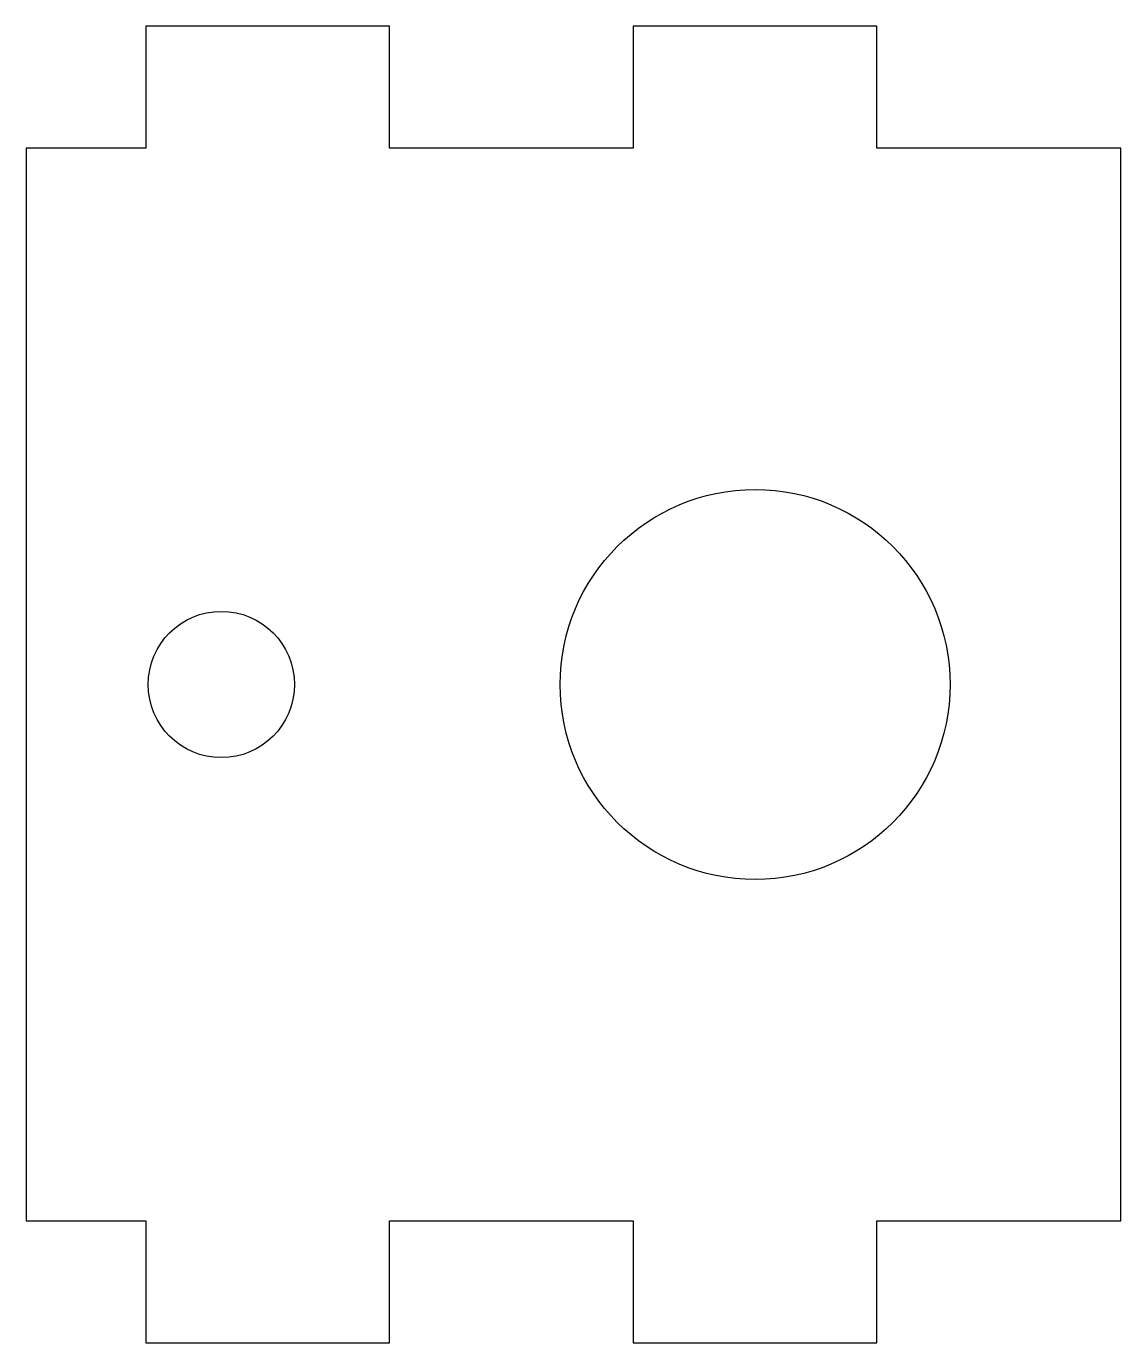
# Model space of a CAD drawing. Header units: millimetres. Extents: x -14.9 to 7.5, y -13.5 to 13.5.
import ezdxf

# ---------------------------------------------------------------- set-up
doc = ezdxf.new("R2010")
doc.units = ezdxf.units.MM

msp = doc.modelspace()

# ---------------------------------------------------------------- linework, layer by layer
msp.add_lwpolyline([(-7.5, -11), (-2.5, -11), (-2.5, -13.5), (2.5, -13.5), (2.5, -11), (7.5, -11), (7.5, 11), (2.5, 11), (2.5, 13.5), (-2.5, 13.5), (-2.5, 11), (-7.5, 11), (-7.5, 13.5), (-12.5, 13.5), (-12.5, 11), (-14.95, 11), (-14.95, -11), (-12.5, -11), (-12.5, -13.5), (-7.5, -13.5)], close=True)
for centre, radius in [((0, 0), 4), ((-10.95, 0), 1.5)]:
    msp.add_circle(centre, radius)

doc.saveas('drawing.dxf')
